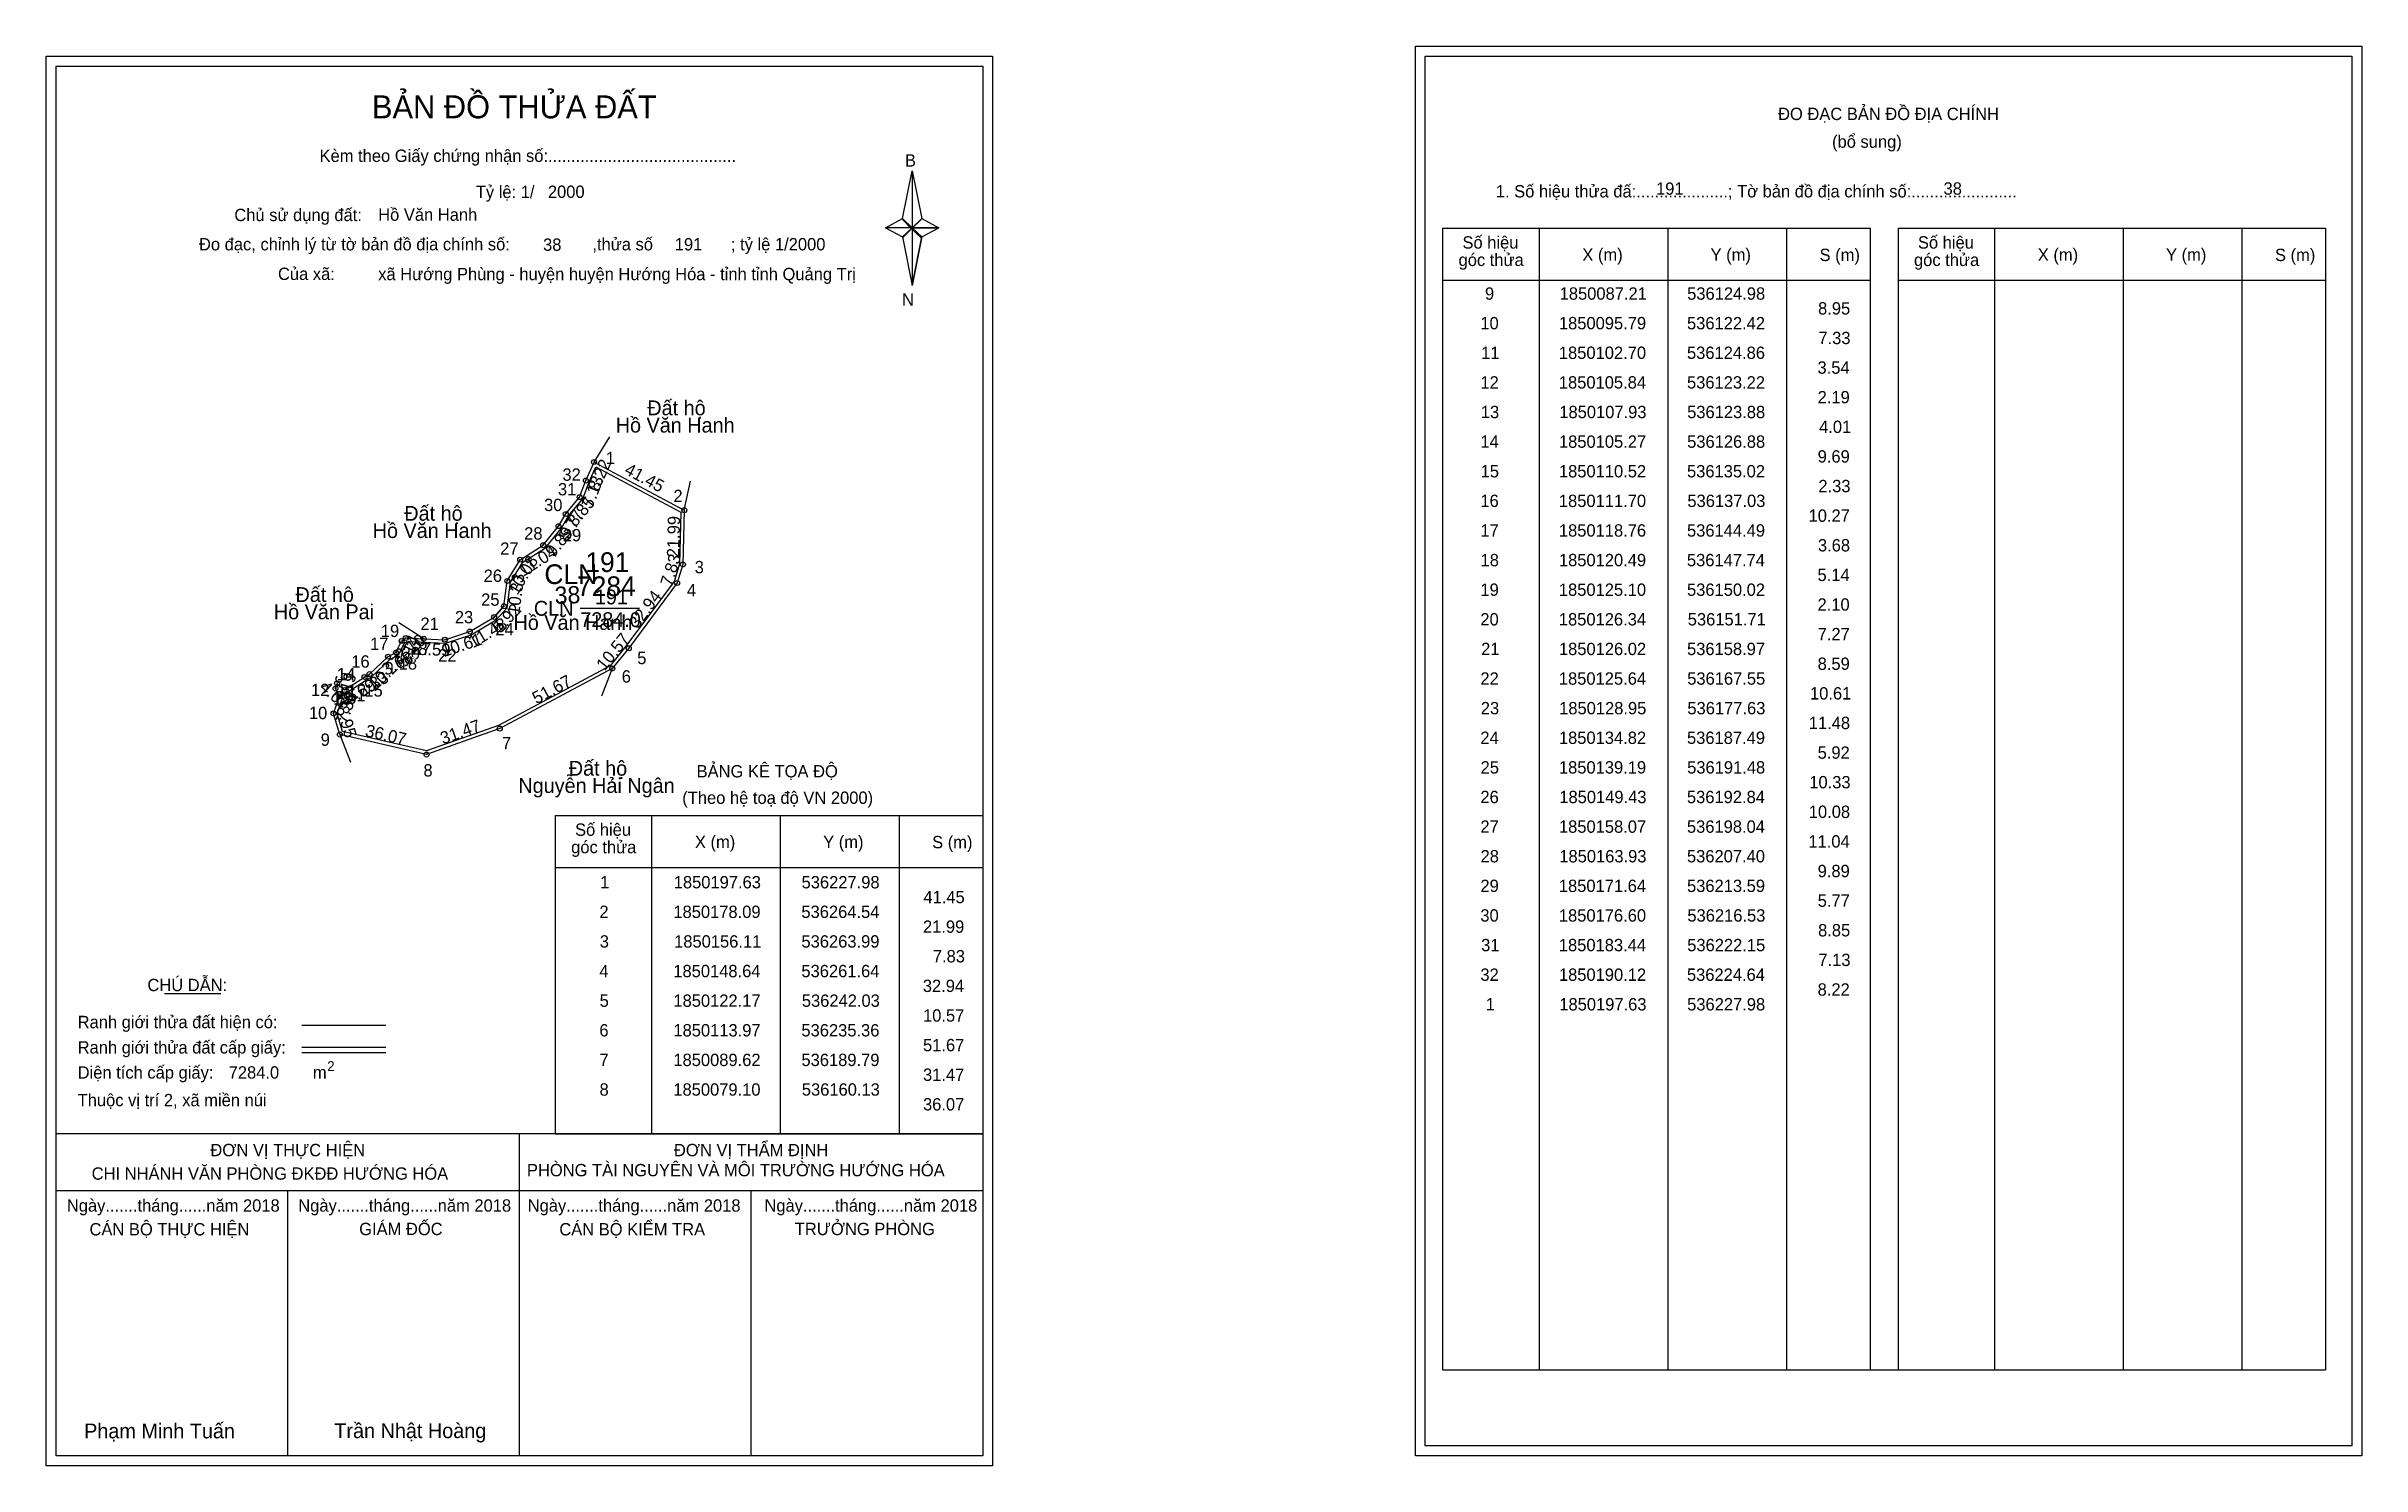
# Model space of a CAD drawing. Extents: x 536006 to 536944, y 1849791 to 1850366.
import ezdxf

# ---------------------------------------------------------------- set-up
doc = ezdxf.new("R2010")
doc.units = 0
for name, color, linetype in [('Level 1', 7, 'Continuous'), ('Level 10', 7, 'Continuous'), ('Level 11', 7, 'Continuous'), ('Level 13', 7, 'Continuous'), ('Level 2', 7, 'Continuous'), ('Level 27', 7, 'Continuous'), ('Level 3', 7, 'Continuous'), ('Level 36', 7, 'Continuous'), ('Level 4', 7, 'Continuous'), ('Level 49', 7, 'Continuous'), ('Level 5', 7, 'Continuous'), ('Level 53', 7, 'Continuous'), ('Level 55', 7, 'Continuous'), ('Level 6', 7, 'Continuous'), ('Level 63', 7, 'Continuous'), ('Level 7', 7, 'Continuous'), ('Level 9', 7, 'Continuous')]:
    doc.layers.add(name, color=color, linetype=linetype)

msp = doc.modelspace()

# ---------------------------------------------------------------- linework, layer by layer
at = {"layer": 'Level 1'}
for p, q in [((536564.72, 1850362.09), (536564.72, 1850362.09)), ((536010.07, 1850358.09), (536010.07, 1850358.09)), ((536352.92, 1850296.33), (536356.85, 1850315.61)), ((536356.85, 1850315.61), (536356.85, 1850292.56)), ((536356.85, 1850315.61), (536360.79, 1850296.33)), ((536346.03, 1850292.56), (536352.92, 1850296.33)), ((536352.92, 1850296.33), (536356.85, 1850292.56)), ((536356.56, 1850292.12), (536352.92, 1850295.89)), ((536360.49, 1850295.89), (536356.56, 1850292.12)), ((536356.56, 1850292.12), (536360.49, 1850295.89)), ((536360.79, 1850296.33), (536356.85, 1850292.56)), ((536356.85, 1850292.56), (536352.92, 1850288.88)), ((536356.56, 1850292.12), (536352.92, 1850288.44)), ((536352.92, 1850288.44), (536356.56, 1850292.12)), ((536352.92, 1850288.88), (536356.85, 1850269.16)), ((536360.49, 1850288.44), (536356.56, 1850292.12)), ((536356.85, 1850292.56), (536356.85, 1850269.16)), ((536356.85, 1850292.56), (536367.67, 1850292.56)), ((536356.85, 1850292.56), (536360.79, 1850288.88)), ((536360.79, 1850288.88), (536356.85, 1850269.16)), ((536360.79, 1850288.88), (536367.67, 1850292.56)), ((536571.78, 1850292.38), (536744.99, 1850292.38)), ((536610.96, 1849829.85), (536610.96, 1850292.38)), ((536663.11, 1849829.85), (536663.11, 1850292.38)), ((536711.05, 1850292.38), (536711.05, 1849829.85)), ((536744.99, 1850292.38), (536744.99, 1849829.85)), ((536756.3, 1850292.38), (536929.5, 1850292.38)), ((536795.48, 1849829.85), (536795.48, 1850292.38)), ((536847.62, 1849829.85), (536847.62, 1850292.38)), ((536895.57, 1850292.38), (536895.57, 1849829.85)), ((536929.5, 1850292.38), (536929.5, 1849829.85)), ((536571.78, 1850271.33), (536744.99, 1850271.33)), ((536756.3, 1850271.33), (536929.5, 1850271.33)), ((536212.26, 1850054.44), (536385.46, 1850054.44)), ((536251.44, 1849925.39), (536251.44, 1850054.44)), ((536303.58, 1849925.39), (536303.58, 1850054.44)), ((536351.53, 1850054.44), (536351.53, 1849925.39)), ((536212.26, 1850033.38), (536385.46, 1850033.38)), ((536053.91, 1849982.22), (536076.71, 1849982.22)), ((536109.64, 1849969.41), (536143.66, 1849969.41)), ((536109.64, 1849960.52), (536143.66, 1849960.52)), ((536109.64, 1849958.33), (536143.66, 1849958.33)), ((536223.73, 1849925.39), (536010.07, 1849925.39)), ((536385.46, 1849925.39), (536175.78, 1849925.39)), ((536197.77, 1849794.94), (536197.77, 1849925.39)), ((536212.26, 1849925.38), (536385.46, 1849925.38)), ((536385.47, 1849902.29), (536010.07, 1849902.29)), ((536103.92, 1849794.94), (536103.92, 1849902.29)), ((536291.62, 1849794.94), (536291.62, 1849902.29)), ((536571.78, 1849829.85), (536929.5, 1849829.85)), ((536940.12, 1849798.94), (536940.12, 1849798.94)), ((536385.46, 1849794.94), (536385.46, 1849794.94))]:
    msp.add_line(p, q, dxfattribs=at)
for points in [[(536352.92, 1850296.33), (536356.85, 1850315.61), (536356.85, 1850292.56)], [(536356.85, 1850292.56), (536360.79, 1850296.33), (536367.67, 1850292.56)], [(536346.03, 1850292.56), (536352.92, 1850288.88), (536356.85, 1850292.56)], [(536356.85, 1850292.56), (536356.85, 1850269.16), (536360.79, 1850288.88)]]:
    msp.add_lwpolyline(points, close=True, dxfattribs=at)
at = {"layer": 'Level 10'}
for p, q in [((536261.64, 1850148.64), (536242.03, 1850122.17)), ((536191.48, 1850139.19), (536187.49, 1850134.82)), ((536135.02, 1850110.52), (536137.03, 1850111.7))]:
    msp.add_line(p, q, dxfattribs=at)
for points in [[(536124.98, 1850087.21), (536122.42, 1850095.79), (536124.86, 1850102.7), (536123.22, 1850105.84), (536123.88, 1850107.93), (536126.88, 1850105.27), (536135.02, 1850110.52), (536137.03, 1850111.7), (536144.49, 1850118.76), (536147.74, 1850120.49), (536150.02, 1850125.1), (536151.71, 1850126.34), (536158.97, 1850126.02), (536167.55, 1850125.64), (536177.63, 1850128.95), (536187.49, 1850134.82), (536191.48, 1850139.19), (536192.84, 1850149.43), (536198.04, 1850158.07), (536207.4, 1850163.93), (536213.59, 1850171.64), (536216.53, 1850176.6), (536222.15, 1850183.44), (536224.64, 1850190.12), (536227.98, 1850197.63), (536264.54, 1850178.09), (536263.99, 1850156.11), (536261.64, 1850148.64), (536242.03, 1850122.17), (536235.36, 1850113.97), (536189.79, 1850089.62), (536160.13, 1850079.1)], [(536126.09, 1850088.39), (536123.89, 1850095.75), (536126.38, 1850102.81), (536125.38, 1850104.73), (536126.75, 1850103.52), (536135.75, 1850109.33), (536137.88, 1850110.57), (536145.31, 1850117.61), (536148.8, 1850119.47), (536151.12, 1850124.17), (536152.14, 1850124.92), (536158.91, 1850124.62), (536167.74, 1850124.23), (536178.21, 1850127.67), (536188.38, 1850133.72), (536192.81, 1850138.57), (536194.19, 1850148.96), (536199.07, 1850157.06), (536208.34, 1850162.87), (536214.74, 1850170.84), (536217.68, 1850175.79), (536223.38, 1850182.73), (536225.94, 1850189.59), (536228.65, 1850195.69), (536263.12, 1850177.26), (536262.6, 1850156.34), (536260.38, 1850149.28), (536240.92, 1850123.03), (536234.45, 1850115.07), (536189.22, 1850090.9), (536160.05, 1850080.56)]]:
    msp.add_lwpolyline(points, close=True, dxfattribs=at)
at = {"layer": 'Level 11'}
for centre in [(536227.98, 1850197.63), (536222.15, 1850183.44), (536224.64, 1850190.12), (536216.53, 1850176.6), (536264.54, 1850178.09), (536207.4, 1850163.93), (536213.59, 1850171.64), (536198.04, 1850158.07), (536263.99, 1850156.11), (536192.84, 1850149.43), (536261.64, 1850148.64), (536191.48, 1850139.19), (536151.71, 1850126.34), (536158.97, 1850126.02), (536177.63, 1850128.95), (536187.49, 1850134.82), (536144.49, 1850118.76), (536147.74, 1850120.49), (536150.02, 1850125.1), (536167.55, 1850125.64), (536242.03, 1850122.17), (536123.88, 1850107.93), (536135.02, 1850110.52), (536137.03, 1850111.7), (536235.36, 1850113.97), (536123.22, 1850105.84), (536124.86, 1850102.7), (536126.88, 1850105.27), (536122.42, 1850095.79), (536189.79, 1850089.62), (536124.98, 1850087.21), (536124.98, 1850087.21), (536160.13, 1850079.1)]:
    msp.add_circle(centre, 1, dxfattribs=at)
at = {"layer": 'Level 27'}
for p, q in [((536227.98, 1850197.63), (536234.32, 1850207.82)), ((536264.54, 1850178.09), (536267.03, 1850189.83)), ((536158.97, 1850126.02), (536148.87, 1850132.49)), ((536235.36, 1850113.97), (536231.04, 1850102.77)), ((536124.98, 1850087.21), (536129.3, 1850076.02))]:
    msp.add_line(p, q, dxfattribs=at)
at = {"layer": 'Level 3'}
for p, q in [((536571.78, 1850292.38), (536571.78, 1849829.85)), ((536756.3, 1850292.38), (536756.3, 1849829.85)), ((536212.26, 1850054.44), (536212.26, 1849925.39))]:
    msp.add_line(p, q, dxfattribs=at)
at = {"layer": 'Level 63'}
for points in [[(536006.07, 1850362.09), (536389.47, 1850362.09), (536389.47, 1849790.94), (536006.07, 1849790.94)], [(536560.72, 1850366.09), (536944.12, 1850366.09), (536944.12, 1849794.94), (536560.72, 1849794.94)], [(536564.72, 1850362.09), (536940.12, 1850362.09), (536940.12, 1849798.94), (536564.72, 1849798.94)], [(536010.07, 1850358.09), (536385.47, 1850358.09), (536385.47, 1849794.94), (536010.07, 1849794.94)]]:
    msp.add_lwpolyline(points, close=True, dxfattribs=at)
at = {"layer": 'Level 9'}
msp.add_line((536222.38, 1850138.36), (536246.46, 1850138.36), dxfattribs=at)

# ---------------------------------------------------------------- texts
at = {"layer": 'Level 1'}
for s, height, p in [('BẢN ĐỒ THỬA ĐẤT', 9.3313, (536138, 1850336.9)), ('ĐO ĐẠC BẢN ĐỒ ĐỊA CHÍNH', 5, (536707.67, 1850336.21)), ('Kèm theo Giấy chứng nhận số:.........................................', 5, (536116.77, 1850319.24)), ('(bổ sung)', 5, (536729.55, 1850324.97)), ('B', 5, (536353.94, 1850317.36)), ('1. Số hiệu thửa đấ:....................; Tờ bản đồ địa chính số:.......................', 5, (536593.33, 1850304.85)), ('Chủ sử dụng đất:', 5, (536082.25, 1850295.26)), ('Đo đạc, chỉnh lý từ tờ bản đồ địa chính số:                  ,thửa số                 ; tỷ lệ 1/2000', 5, (536067.93, 1850283.4)), ('Số hiệu', 5, (536579.81, 1850284.12)), ('Số hiệu', 5, (536764.33, 1850284.12)), ('góc thửa', 5, (536578.23, 1850277.06)), ('X (m)', 5, (536628.38, 1850279.17)), ('Y (m)', 5, (536680.33, 1850279.17)), ('S (m)', 5, (536724.49, 1850279.07)), ('góc thửa', 5, (536762.74, 1850277.06)), ('X (m)', 5, (536812.89, 1850279.17)), ('Y (m)', 5, (536864.85, 1850279.17)), ('S (m)', 5, (536909, 1850279.07)), ('Của xã:', 5, (536099.93, 1850271.4)), ('N', 5, (536352.74, 1850261.02)), ('BẢNG KÊ TỌA ĐỘ', 5, (536269.53, 1850069.84)), ('(Theo hệ toạ độ VN 2000)', 5, (536263.72, 1850059.12)), ('góc thửa', 5, (536218.71, 1850039.11)), ('Số hiệu', 5, (536220.29, 1850046.17)), ('X (m)', 5, (536268.85, 1850041.22)), ('Y (m)', 5, (536320.81, 1850041.22)), ('S (m)', 5, (536364.96, 1850041.12)), ('CHÚ DẪN:', 5, (536047.03, 1849983.23)), ('Ranh giới thửa đất hiện có:', 5, (536018.77, 1849968.23)), ('Ranh giới thửa đất cấp giấy:', 5, (536018.77, 1849957.95)), ('Diện tích cấp giấy:', 5, (536018.77, 1849947.79)), ('m', 5, (536114.08, 1849947.83)), ('2', 4, (536119.87, 1849950.85)), ('Thuộc vị trí 2, xã miền núi', 5, (536018.77, 1849936.59)), ('ĐƠN VỊ THỰC HIỆN', 5, (536072.54, 1849916.35)), ('ĐƠN VỊ THẨM ĐỊNH', 5, (536260.34, 1849916.35)), ('CHI NHÁNH VĂN PHÒNG ĐKĐĐ HƯỚNG HÓA', 5, (536024.45, 1849906.83)), ('PHÒNG TÀI NGUYÊN VÀ MÔI TRƯỜNG HƯỚNG HÓA', 5, (536200.79, 1849908.21)), ('Ngày.......tháng......năm 2018', 5, (536014.4, 1849893.88)), ('Ngày.......tháng......năm 2018', 5, (536108.15, 1849893.88)), ('Ngày.......tháng......năm 2018', 5, (536201.1, 1849893.88)), ('Ngày.......tháng......năm 2018', 5, (536297.01, 1849893.88)), ('CÁN BỘ THỰC HIỆN', 5, (536023.57, 1849884.25)), ('GIÁM ĐỐC', 5, (536132.83, 1849884.37)), ('CÁN BỘ KIỂM TRA', 5, (536213.91, 1849884.25)), ('TRƯỞNG PHÒNG', 5, (536309.29, 1849884.37)), ('Phạm Minh Tuấn', 6, (536021.39, 1849802.02)), ('Trần Nhật Hoàng', 6, (536122.77, 1849802.12))]:
    msp.add_text(s, height=height, dxfattribs=at).set_placement(p)
at = {"layer": 'Level 11'}
msp.add_text('Tỷ lệ: 1/', height=5, dxfattribs=at).set_placement((536180.08, 1850304.62))
at = {"layer": 'Level 13'}
for s, p in [('191', (536228.31, 1850139.96)), ('CLN', (536203.59, 1850135.36)), ('7284.0', (536222.39, 1850130.76))]:
    msp.add_text(s, height=6, dxfattribs=at).set_placement(p)
at = {"layer": 'Level 2'}
msp.add_text('Hồ Văn Hanh', height=6, dxfattribs=at).set_placement((536195.35, 1850129.6))
at = {"layer": 'Level 3'}
msp.add_text('CLN', height=8, dxfattribs=at).set_placement((536207.86, 1850148.18))
at = {"layer": 'Level 36'}
for s, p in [('Đất hộ', (536249.56, 1850216.58)), ('Hồ Văn Hanh', (536236.76, 1850209.58)), ('Đất hộ', (536151.1, 1850173.85)), ('Hồ Văn Hanh', (536138.3, 1850166.85)), ('Đất hộ', (536107.03, 1850140.93)), ('Hồ Văn Pai', (536098.25, 1850133.93)), ('Nguyễn Hải Ngân', (536197.32, 1850063.54)), ('Đất hộ', (536217.76, 1850070.54))]:
    msp.add_text(s, height=6, dxfattribs=at).set_placement(p)
at = {"layer": 'Level 4'}
msp.add_text('191', height=8, dxfattribs=at).set_placement((536224.46, 1850153.07))
at = {"layer": 'Level 49'}
for s, rotation, p in [('8.22', 66.02336, (536229.78, 1850185.43)), ('41.45', 331.87711, (536239.9, 1850193.07)), ('8.85', 50.59219, (536220.49, 1850171.02)), ('7.13', 69.55683, (536227.43, 1850178.71)), ('5.77', 59.343, (536217.53, 1850165.34)), ('21.99', 88.5666, (536262.46, 1850158.99)), ('9.89', 51.24064, (536211.69, 1850158.74)), ('10.08', 58.95829, (536196.92, 1850143.41)), ('11.04', 32.04938, (536199.29, 1850151.06)), ('7.83', 72.53686, (536259.44, 1850146.98)), ('10.33', 82.43468, (536197.65, 1850135.51)), ('5.92', 47.60256, (536190.1, 1850127.9)), ('32.94', 53.46752, (536245.68, 1850129.78)), ('2.10', 36.26853, (536149.66, 1850116.65)), ('5.14', 63.68406, (536151.99, 1850114.19)), ('10.61', 18.17878, (536167.18, 1850118.57)), ('11.48', 30.76681, (536178.98, 1850122.07)), ('10.57', 50.87459, (536232.31, 1850112.76)), ('10.27', 43.422, (536139.38, 1850104.84)), ('3.68', 28.02672, (536143.7, 1850110.86)), ('7.27', 357.4762, (536148.76, 1850119.86)), ('8.59', 357.46408, (536156.67, 1850119.52)), ('3.54', 297.57775, (536122.53, 1850110.63)), ('2.19', 72.47443, (536127.94, 1850098.88)), ('9.69', 32.82052, (536129.23, 1850098.93)), ('2.33', 30.41569, (536134.06, 1850102.3)), ('51.67', 28.1175, (536204.64, 1850099.37)), ('4.01', 318.43766, (536116.5, 1850105.65)), ('7.33', 70.55129, (536127.81, 1850091.24)), ('8.95', 286.61344, (536123.45, 1850097.92)), ('36.07', 347.00776, (536134.98, 1850086.55)), ('31.47', 19.52891, (536166.75, 1850083.15))]:
    msp.add_text(s, height=5, rotation=rotation, dxfattribs=at).set_placement(p)
at = {"layer": 'Level 5'}
msp.add_text('7284', height=8, dxfattribs=at).set_placement((536221.07, 1850143.29))
at = {"layer": 'Level 53'}
for s, p in [('9', (536588.93, 1850263.41)), ('1850087.21', (536619.19, 1850263.41)), ('536124.98', (536670.84, 1850263.41)), ('8.95', (536723.88, 1850257.41)), ('10', (536587.06, 1850251.41)), ('1850095.79', (536618.89, 1850251.41)), ('536122.42', (536670.78, 1850251.41)), ('7.33', (536724.01, 1850245.41)), ('11', (536587.38, 1850239.41)), ('1850102.70', (536618.87, 1850239.41)), ('536124.86', (536670.77, 1850239.41)), ('12', (536587.08, 1850227.41)), ('1850105.84', (536618.86, 1850227.41)), ('536123.22', (536670.78, 1850227.41)), ('3.54', (536723.65, 1850233.41)), ('2.19', (536723.71, 1850221.41)), ('13', (536587.24, 1850215.41)), ('1850107.93', (536619.04, 1850215.41)), ('536123.88', (536670.84, 1850215.41)), ('4.01', (536724.3, 1850209.41)), ('14', (536587.06, 1850203.41)), ('1850105.27', (536618.9, 1850203.41)), ('536126.88', (536670.84, 1850203.41)), ('9.69', (536723.71, 1850197.41)), ('15', (536587.17, 1850191.41)), ('1850110.52', (536618.89, 1850191.41)), ('536135.02', (536670.78, 1850191.41)), ('16', (536587.07, 1850179.41)), ('1850111.70', (536618.87, 1850179.41)), ('536137.03', (536670.93, 1850179.41)), ('2.33', (536724.01, 1850185.41)), ('10.27', (536720.03, 1850173.41)), ('17', (536587.09, 1850167.41)), ('1850118.76', (536618.88, 1850167.41)), ('536144.49', (536670.78, 1850167.41)), ('3.68', (536723.82, 1850161.41)), ('18', (536587.14, 1850155.41)), ('1850120.49', (536618.89, 1850155.41)), ('536147.74', (536670.75, 1850155.41)), ('19', (536587.09, 1850143.41)), ('1850125.10', (536618.87, 1850143.41)), ('536150.02', (536670.78, 1850143.41)), ('5.14', (536723.65, 1850149.41)), ('20', (536587.06, 1850131.41)), ('1850126.34', (536618.86, 1850131.41)), ('536151.71', (536671.08, 1850131.41)), ('2.10', (536723.66, 1850137.41)), ('7.27', (536723.73, 1850125.41)), ('21', (536587.38, 1850119.41)), ('1850126.02', (536618.89, 1850119.41)), ('536158.97', (536670.79, 1850119.41)), ('8.59', (536723.71, 1850113.41)), ('22', (536587.08, 1850107.41)), ('1850125.64', (536618.86, 1850107.41)), ('536167.55', (536670.87, 1850107.41)), ('23', (536587.24, 1850095.41)), ('1850128.95', (536618.98, 1850095.41)), ('536177.63', (536670.93, 1850095.41)), ('10.61', (536720.61, 1850101.41)), ('11.48', (536720.12, 1850089.41)), ('24', (536587.06, 1850083.41)), ('1850134.82', (536618.89, 1850083.41)), ('536187.49', (536670.78, 1850083.41)), ('5.92', (536723.7, 1850077.41)), ('25', (536587.17, 1850071.41)), ('1850139.19', (536618.89, 1850071.41)), ('536191.48', (536670.84, 1850071.41)), ('26', (536587.07, 1850059.41)), ('1850149.43', (536619.04, 1850059.41)), ('536192.84', (536670.75, 1850059.41)), ('10.33', (536720.32, 1850065.41)), ('27', (536587.09, 1850047.41)), ('1850158.07', (536618.9, 1850047.41)), ('536198.04', (536670.75, 1850047.41)), ('10.08', (536720.12, 1850053.41)), ('11.04', (536719.96, 1850041.41)), ('28', (536587.14, 1850035.41)), ('1850163.93', (536619.04, 1850035.41)), ('536207.40', (536670.76, 1850035.41)), ('9.89', (536723.71, 1850029.41)), ('1', (536230.46, 1850024.88)), ('1850197.63', (536260.27, 1850024.88)), ('536227.98', (536312.06, 1850024.88)), ('41.45', (536361.42, 1850018.88)), ('29', (536587.09, 1850023.41)), ('1850171.64', (536618.86, 1850023.41)), ('536213.59', (536670.78, 1850023.41)), ('2', (536230.16, 1850012.88)), ('1850178.09', (536260.12, 1850012.88)), ('536264.54', (536311.98, 1850012.88)), ('30', (536587.06, 1850011.41)), ('1850176.60', (536618.87, 1850011.41)), ('536216.53', (536670.93, 1850011.41)), ('5.77', (536723.73, 1850017.41)), ('3', (536230.31, 1850000.88)), ('1850156.11', (536260.42, 1850000.88)), ('536263.99', (536312.01, 1850000.88)), ('21.99', (536361.24, 1850006.88)), ('8.85', (536723.88, 1850005.41)), ('7.83', (536365.24, 1849994.88)), ('31', (536587.38, 1849999.41)), ('1850183.44', (536618.86, 1849999.41)), ('536222.15', (536670.87, 1849999.41)), ('7.13', (536724.01, 1849993.41)), ('4', (536230.13, 1849988.88)), ('1850148.64', (536260.09, 1849988.88)), ('536261.64', (536311.98, 1849988.88)), ('32.94', (536361.18, 1849982.88)), ('32', (536587.08, 1849987.41)), ('1850190.12', (536618.89, 1849987.41)), ('536224.64', (536670.75, 1849987.41)), ('8.22', (536723.7, 1849981.41)), ('5', (536230.25, 1849976.88)), ('1850122.17', (536260.13, 1849976.88)), ('536242.03', (536312.16, 1849976.88)), ('1', (536589.23, 1849975.41)), ('1850197.63', (536619.04, 1849975.41)), ('536227.98', (536670.84, 1849975.41)), ('6', (536230.14, 1849964.88)), ('1850113.97', (536260.13, 1849964.88)), ('536235.36', (536311.99, 1849964.88)), ('10.57', (536361.26, 1849970.88)), ('51.67', (536361.26, 1849958.88)), ('7', (536230.17, 1849952.88)), ('1850089.62', (536260.12, 1849952.88)), ('536189.79', (536312.01, 1849952.88)), ('31.47', (536361.26, 1849946.88)), ('8', (536230.21, 1849940.88)), ('1850079.10', (536260.1, 1849940.88)), ('536160.13', (536312.16, 1849940.88)), ('36.07', (536361.26, 1849934.88))]:
    msp.add_text(s, height=5, dxfattribs=at).set_placement(p)
at = {"layer": 'Level 55'}
for s, height, p in [('1', 0.8, (536227.76, 1850197.63)), ('0', 0.22, (536227.9, 1850197.41)), ('0', 0.22, (536227.9, 1850197.41)), ('0', 0.22, (536227.9, 1850197.41)), ('31', 0.8, (536221.63, 1850183.44)), ('0', 0.22, (536222.07, 1850183.22)), ('0', 0.22, (536222.07, 1850183.22)), ('32', 0.8, (536224.07, 1850190.12)), ('0', 0.22, (536224.56, 1850189.9)), ('0', 0.22, (536224.56, 1850189.9)), ('30', 0.8, (536215.96, 1850176.6)), ('0', 0.22, (536216.45, 1850176.38)), ('0', 0.22, (536216.45, 1850176.38)), ('2', 0.8, (536264.27, 1850178.09)), ('0', 0.22, (536264.46, 1850177.87)), ('0', 0.22, (536264.46, 1850177.87)), ('28', 0.8, (536206.84, 1850163.93)), ('29', 0.8, (536213.02, 1850171.64)), ('0', 0.22, (536213.51, 1850171.42)), ('0', 0.22, (536213.51, 1850171.42)), ('27', 0.8, (536197.48, 1850158.07)), ('0', 0.22, (536197.96, 1850157.85)), ('0', 0.22, (536197.96, 1850157.85)), ('0', 0.22, (536207.32, 1850163.71)), ('0', 0.22, (536207.32, 1850163.71)), ('3', 0.8, (536263.74, 1850156.11)), ('0', 0.22, (536263.91, 1850155.89)), ('26', 0.8, (536192.27, 1850149.43)), ('0', 0.22, (536192.76, 1850149.21)), ('0', 0.22, (536192.76, 1850149.21)), ('4', 0.8, (536261.36, 1850148.64)), ('0', 0.22, (536261.56, 1850148.42)), ('25', 0.8, (536190.93, 1850139.19)), ('0', 0.22, (536191.4, 1850138.97)), ('0', 0.22, (536191.4, 1850138.97)), ('20', 0.8, (536151.14, 1850126.34)), ('23', 0.8, (536177.09, 1850128.95)), ('0', 0.22, (536177.55, 1850128.73)), ('0', 0.22, (536177.55, 1850128.73)), ('24', 0.8, (536186.92, 1850134.82)), ('0', 0.22, (536187.41, 1850134.6)), ('0', 0.22, (536187.41, 1850134.6)), ('17', 0.8, (536143.93, 1850118.76)), ('0', 0.22, (536144.41, 1850118.54)), ('0', 0.22, (536144.41, 1850118.54)), ('18', 0.8, (536147.18, 1850120.49)), ('0', 0.22, (536147.66, 1850120.27)), ('0', 0.22, (536147.66, 1850120.27)), ('19', 0.8, (536149.45, 1850125.1)), ('0', 0.22, (536149.94, 1850124.88)), ('0', 0.22, (536149.94, 1850124.88)), ('0', 0.22, (536151.63, 1850126.12)), ('0', 0.22, (536151.63, 1850126.12)), ('21', 0.8, (536158.45, 1850126.02)), ('0', 0.22, (536158.89, 1850125.8)), ('0', 0.22, (536158.89, 1850125.8)), ('0', 0.22, (536158.89, 1850125.8)), ('0', 0.22, (536158.89, 1850125.8)), ('22', 0.8, (536166.98, 1850125.64)), ('0', 0.22, (536167.47, 1850125.42)), ('0', 0.22, (536167.47, 1850125.42)), ('5', 0.8, (536241.77, 1850122.17)), ('0', 0.22, (536241.95, 1850121.95)), ('13', 0.8, (536123.34, 1850107.93)), ('15', 0.8, (536134.47, 1850110.52)), ('0', 0.22, (536134.94, 1850110.3)), ('0', 0.22, (536134.94, 1850110.3)), ('16', 0.8, (536136.46, 1850111.7)), ('0', 0.22, (536136.95, 1850111.48)), ('0', 0.22, (536136.95, 1850111.48)), ('6', 0.8, (536235.09, 1850113.97)), ('0', 0.22, (536235.28, 1850113.75)), ('0', 0.22, (536235.28, 1850113.75)), ('12', 0.8, (536122.65, 1850105.84)), ('0', 0.22, (536123.14, 1850105.62)), ('0', 0.22, (536123.14, 1850105.62)), ('0', 0.22, (536123.8, 1850107.71)), ('0', 0.22, (536123.8, 1850107.71)), ('11', 0.8, (536124.34, 1850102.7)), ('0', 0.22, (536124.78, 1850102.48)), ('0', 0.22, (536124.78, 1850102.48)), ('14', 0.8, (536126.31, 1850105.27)), ('0', 0.22, (536126.8, 1850105.05)), ('0', 0.22, (536126.8, 1850105.05)), ('10', 0.8, (536121.85, 1850095.79)), ('0', 0.22, (536122.34, 1850095.57)), ('0', 0.22, (536122.34, 1850095.57)), ('7', 0.8, (536189.52, 1850089.62)), ('0', 0.22, (536189.71, 1850089.4)), ('9', 0.8, (536124.71, 1850087.21)), ('0', 0.22, (536124.9, 1850086.99)), ('0', 0.22, (536124.9, 1850086.99)), ('0', 0.22, (536124.9, 1850086.99)), ('8', 0.8, (536159.87, 1850079.1)), ('0', 0.22, (536160.05, 1850078.88))]:
    msp.add_text(s, height=height, dxfattribs=at).set_placement(p)
at = {"layer": 'Level 6'}
for s, p in [('2000', (536209.28, 1850304.66)), ('191', (536658.23, 1850305.93)), ('38', (536774.72, 1850305.97)), ('Hồ Văn Hanh', (536140.52, 1850295.39)), ('38', (536207.33, 1850283.22)), ('191', (536260.68, 1850283.38)), ('xã Hướng Phùng - huyện huyện Hướng Hóa - tỉnh tỉnh Quảng Trị', (536140.54, 1850271.31)), ('7284.0', (536079.95, 1849947.8))]:
    msp.add_text(s, height=5, dxfattribs=at).set_placement(p)
at = {"layer": 'Level 7'}
msp.add_text('38', height=7, rotation=2, dxfattribs=at).set_placement((536212.12, 1850140.1))
at = {"layer": 'Level 9'}
for s, p in [('32', (536215.17, 1850190.04)), ('1', (536232.77, 1850196.78)), ('31', (536213.36, 1850184.13)), ('2', (536260.15, 1850181.39)), ('30', (536207.73, 1850177.77)), ('27', (536189.95, 1850160.06)), ('28', (536199.66, 1850166.21)), ('29', (536215.31, 1850165.5)), ('3', (536268.76, 1850152.56)), ('26', (536183.25, 1850149.05)), ('4', (536265.62, 1850143.23)), ('23', (536171.59, 1850132.28)), ('25', (536182.23, 1850139.39)), ('19', (536141.58, 1850126.72)), ('21', (536157.66, 1850129.62)), ('24', (536187.97, 1850127.36)), ('16', (536129.63, 1850114.32)), ('17', (536137.22, 1850121.46)), ('18', (536148.85, 1850113.53)), ('20', (536150.01, 1850117.72)), ('22', (536164.88, 1850116.8)), ('5', (536245.48, 1850115.74)), ('14', (536123.8, 1850109.15)), ('6', (536239.19, 1850108.26)), ('12', (536113.3, 1850102.78)), ('13', (536122.2, 1850099.26)), ('11', (536128, 1850100.65)), ('15', (536134.92, 1850102.57)), ('10', (536112.46, 1850093.45)), ('9', (536117.23, 1850082.64)), ('7', (536190.69, 1850081.27)), ('8', (536158.86, 1850070.21))]:
    msp.add_text(s, height=5, dxfattribs=at).set_placement(p)

doc.saveas('drawing.dxf')
